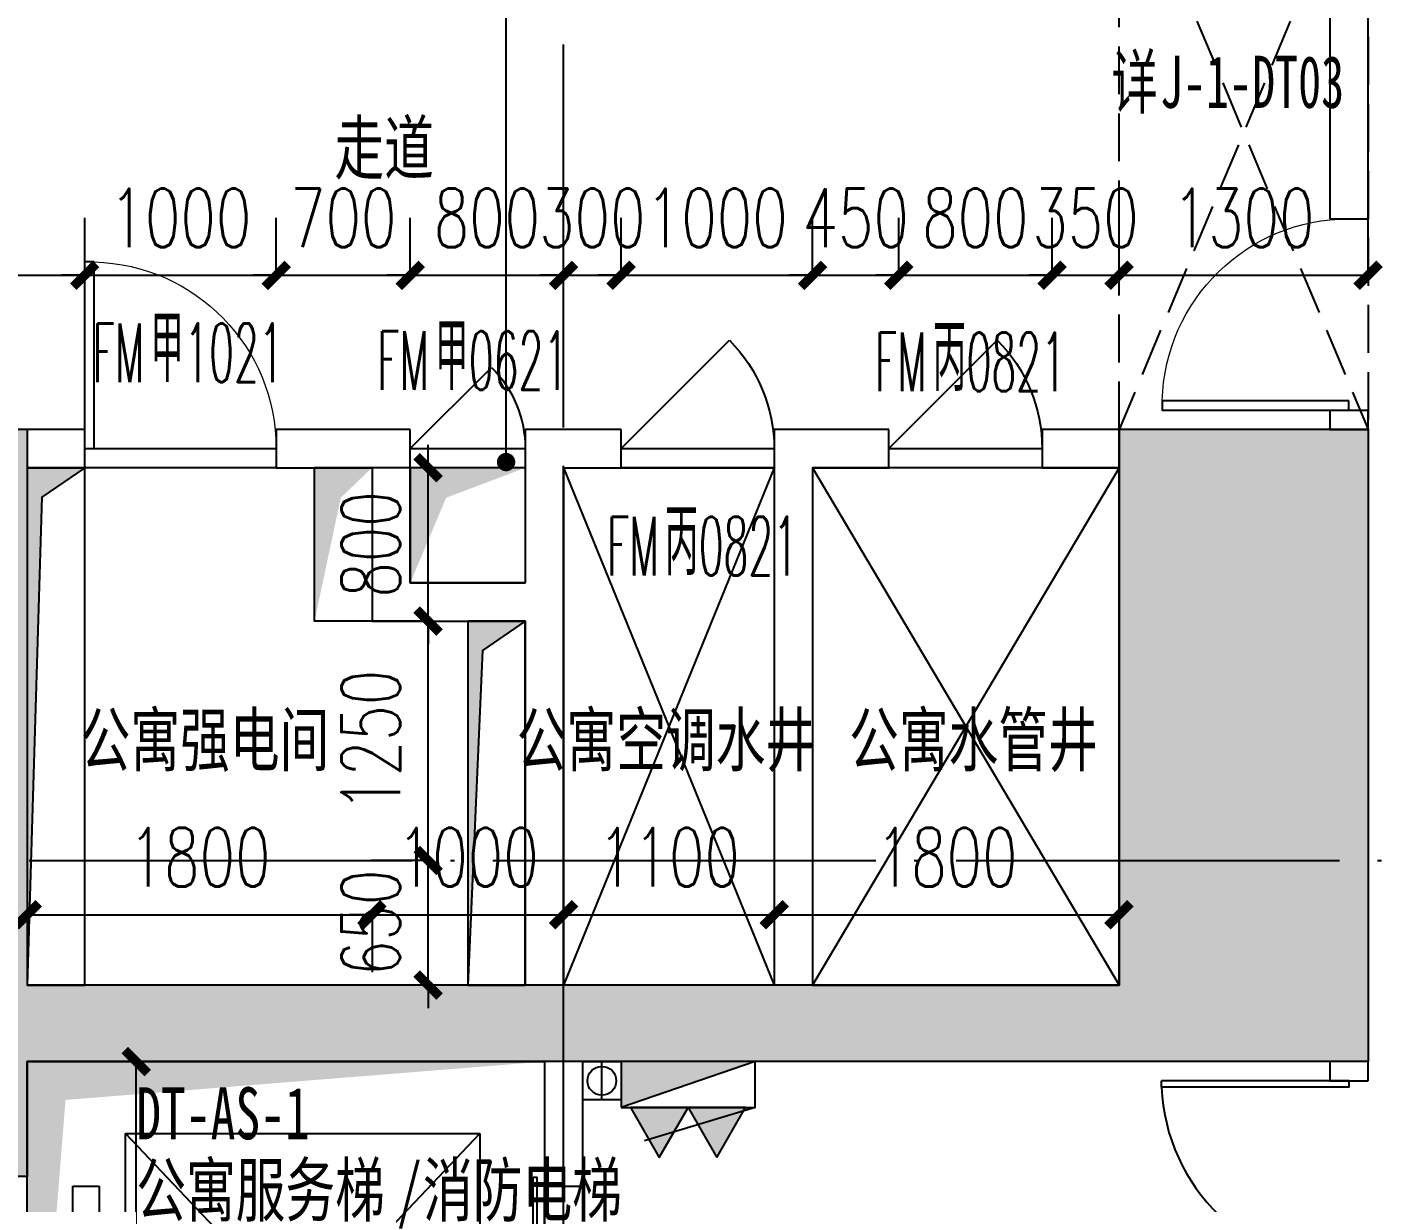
# Model space of a CAD drawing. Header units: millimetres. Extents: x 12325263 to 13848842, y -1463133 to 573208.
# Drawn here: x 12588397 to 12595500, y -1112874 to -1106737 of the extents above; entities that cross this region are included whole.
import ezdxf
from ezdxf.xclip import XClip

# ---------------------------------------------------------------- set-up
doc = ezdxf.new("R2010")
doc.units = ezdxf.units.MM
doc.header["$LTSCALE"] = 1000
doc.header["$XCLIPFRAME"] = 0
doc.linetypes.add('__DASH', pattern=[0.35, 0.25, -0.1])
doc.linetypes.add('DOTE', pattern=[2.42, 2, -0.2, 0.02, -0.2])
for name, color, linetype in [('#s-灭火器', 20, 'Continuous'), ('-2F平面$0$WALL-SHATCH', 8, 'Continuous'), ('A-ANNO-DIMS', 83, 'Continuous'), ('A-ANNO-LEAD', 3, 'Continuous'), ('A-ANNO-TEXT', 7, 'Continuous'), ('A-AXIS', 16, 'DOTE'), ('A-DOOR', 2, 'Continuous'), ('A-FLOR-EVTR', 2, 'Continuous'), ('A-WALL', 5, 'Continuous'), ('A-WALL-PATT', 8, 'Continuous'), ('A_WALL(防火墙)', 151, 'Continuous'), ('DOOR_FIRE', 1, 'Continuous'), ('DOOR_FIRE_TEXT', 7, 'Continuous'), ('EQUIP_消火栓', 7, 'Continuous'), ('PUB_DIM', 83, 'Continuous'), ('VPIPE-消防高', 3, 'Continuous'), ('WALL', 5, 'Continuous'), ('建筑-楼板开洞', 251, 'Continuous'), ('水条件', 1, 'Continuous'), ('电气初步提资', 3, 'Continuous'), ('防火卷帘', 141, 'Continuous')]:
    doc.layers.add(name, color=color, linetype=linetype)
doc.styles.add('_TCH_DIM_T3', font='SIMPLEX.shx', dxfattribs={"width": 0.705882, "bigfont": 'GBCBIG.shx'})
doc.styles.add('_TCH_WINDOW', font='SIMPLEX', dxfattribs={"width": 0.7, "height": 3.5, "bigfont": 'GBCBIG'})
doc.styles.add('TITXV', font='', dxfattribs={"width": 0.7})
doc.styles.add('宋体', font='', dxfattribs={"width": 0.65})
doc.styles.get('TITXV').set_extended_font_data('SimSun')
doc.styles.get('宋体').set_extended_font_data('SimSun')
doc.dimstyles.new('_TCH_ARCH&&120', dxfattribs={"dimtxt": 306, "dimasz": 120, "dimexe": 300, "dimexo": 360, "dimgap": 147, "dimtad": 1, "dimdec": 0, "dimzin": 0, "dimdsep": 46, "dimtxsty": '_TCH_DIM_T3', "dimblk": 'ARCHTICK', "dimcen": 0.09, "dimclrt": 7, "dimazin": 2, "dimtfac": 1, "dimtdec": 0, "dimtix": 1, "dimtmove": 2, "dimatfit": 3, "dimfxl": 1, "dimfxlon": 1, "dimtolj": 1, "dimtzin": 0, "dimarcsym": 0})

# ---------------------------------------------------------------- blocks, each defined once
blk = doc.blocks.new('1-3F')
at = {"layer": 'A-WALL-PATT'}
for points in [[(-17150, 27050), (-17150, 24150), (-16316.7, 24016.7), (-15900, 24150), (-15900, 27050)], [(-10200, 27050), (-10200, 24150), (-8900, 23750), (-8900, 27050)], [(-16316.7, 24016.7), (-17150, 24150), (-17150, 23150), (-15900, 23150), (-15900, 23750)], [(-8900, 23750), (-10200, 24150), (-15900, 24150), (-16316.7, 24016.7), (-15900, 23750)]]:
    blk.add_hatch(color=256, dxfattribs=at).paths.add_polyline_path(points)
at = {"layer": 'A-WALL'}
for p, q in [((-15900, 27050), (-17150, 27050)), ((-15900, 27050), (-15900, 24150)), ((-10200, 27050), (-10200, 24150)), ((-8900, 27050), (-10200, 27050)), ((-8900, 27050), (-8900, 23750)), ((-10200, 24150), (-15900, 24150)), ((-8900, 23750), (-15900, 23750)), ((-15900, 23750), (-15900, 23150)), ((-15900, 23150), (-17150, 23150))]:
    blk.add_line(p, q, dxfattribs=at)
blk = doc.blocks.new('adgshg13--2F平面$0$A$C7F010FC0')
at = {"layer": '-2F平面$0$WALL-SHATCH'}
h = blk.add_hatch(color=256, dxfattribs=at)
h.dxf.hatch_style = 1
h.paths.add_polyline_path([(-60384.2, -16880.9), (-763.2, 197.5), (12587.6, -13153.3), (12587.6, -157996), (-162964.9, -188820.4), (-171262.4, -180522.9), (-171262.4, -31310.9), (-150707.2, -10755.7), (-131860.1, -7980.9), (-99162.4, -7980.9), (-99162.4, -4980.9), (-76620.4, -4980.9), (-70107.7, -16880.9)], flags=16)
h.paths.add_polyline_path([(-60091.2, -16380.9), (-646.9, 646.9), (12987.6, -12987.6), (12987.6, -158331.9), (-163100.6, -189250.4), (-171662.4, -180688.6), (-171662.4, -31145.2), (-150777.9, -10260.7), (-131896.7, -7480.9), (-99562.4, -7480.9), (-99562.4, -4580.9), (-76365.6, -4580.9), (-69907.5, -16380.9)])
blk = doc.blocks.new('A$C2A3E77E8')
at = {"layer": 'WALL', "color": 1}
blk.add_blockref('adgshg13--2F平面$0$A$C7F010FC0', (561507.9, 205483.1), dxfattribs=at)
blk = doc.blocks.new('A$C0B3F2ED1')
at = {"layer": '建筑-楼板开洞'}
h = blk.add_hatch(color=256, dxfattribs=at)
h.dxf.hatch_style = 1
h.paths.add_polyline_path([(0, 0), (0, 2600), (300, 2600), (76.4, 2446.7)])
h = blk.add_hatch(color=256, dxfattribs=at)
h.dxf.hatch_style = 1
h.paths.add_polyline_path([(1500, 1800), (1500, 2600), (1800, 2600), (1636.8, 2443.7)])
h = blk.add_hatch(color=256, dxfattribs=at)
h.dxf.hatch_style = 1
h.paths.add_polyline_path([(2000, 2000), (2000, 2600), (2600, 2600), (2186.8, 2443.7)])
h = blk.add_hatch(color=256, dxfattribs=at)
h.dxf.hatch_style = 1
h.paths.add_polyline_path([(2300, -100), (2300, 1800), (2600, 1800), (2376.4, 1646.7)])
for p, q in [((3900, 2600), (2800, -100)), ((2800, 2600), (3900, -100)), ((4100, 2600), (5700, -100)), ((5700, 2600), (4100, -100))]:
    blk.add_line(p, q, dxfattribs=at)
for points in [[(0, 2600), (0, -100), (300, -100), (300, 2600)], [(2800, 2600), (3900, 2600), (3900, -100), (2800, -100)], [(5700, 2600), (4100, 2600), (4100, -100), (5700, -100)], [(2300, 1800), (2300, -100), (2600, -100), (2600, 1800)]]:
    blk.add_lwpolyline(points, close=True, dxfattribs=at)
for points in [[(300, 2600), (76.4, 2446.7), (0, -100)], [(1800, 2600), (1800, 1800), (1500, 1800), (1500, 2600)], [(2600, 2600), (2600, 2000), (2000, 2000), (2000, 2600)], [(2600, 1800), (2376.4, 1646.7), (2300, -100)]]:
    blk.add_lwpolyline(points, dxfattribs=at)
at = {"layer": '电气初步提资'}
for p, q in [((1800, 2600), (1500, 2600)), ((2600, 2600), (2000, 2600))]:
    blk.add_line(p, q, dxfattribs=at)
blk = doc.blocks.new('_ArchTick')
at = {"color": 0, "linetype": 'ByBlock', "const_width": 0.4}
blk.add_lwpolyline([(-0.5, -0.5), (0.5, 0.5)], dxfattribs=at)
blk = doc.blocks.new('*D5327')
at = {"layer": 'A-ANNO-DIMS', "color": 0, "lineweight": -2, "transparency": 16777216}
for p, q in [((-1794.4, 375), (-1493.4, 375)), ((-1793.4, -2325), (-1793.4, 375)), ((-1794.4, -2325), (-1493.4, -2325))]:
    blk.add_line(p, q, dxfattribs=at)
at = {"layer": 'Defpoints', "color": 0, "transparency": 16777216}
for p in [(-2362.5, 375), (-1793.4, 375), (-2362.5, -2325)]:
    blk.add_point(p, dxfattribs=at)
at = {"layer": 'A-ANNO-DIMS', "color": 0, "lineweight": -2, "transparency": 16777216, "xscale": 120, "yscale": 120, "zscale": 120}
for p, rotation in [((-1793.4, 375), 90), ((-1793.4, -2325), 270)]:
    blk.add_blockref('_ArchTick', p, dxfattribs=dict(at, rotation=rotation))
at = {"layer": 'A-ANNO-DIMS', "color": 7, "transparency": 16777216, "insert": (-2093.4, -975), "char_height": 306, "attachment_point": 5, "rotation": 90, "style": '_TCH_DIM_T3'}
blk.add_mtext('\\A1;2700', dxfattribs=at)
blk = doc.blocks.new('*D5328')
at = {"layer": 'A-ANNO-DIMS', "color": 0, "lineweight": -2, "transparency": 16777216}
for p, q in [((-2362.5, -2216.1), (-2362.5, -2517.1)), ((-2362.5, -2217.1), (337.5, -2217.1)), ((337.5, -2216.1), (337.5, -2517.1))]:
    blk.add_line(p, q, dxfattribs=at)
at = {"layer": 'Defpoints', "color": 0, "transparency": 16777216}
for p in [(-2362.5, -1724.9), (337.5, -1724.9), (337.5, -2217.1)]:
    blk.add_point(p, dxfattribs=at)
at = {"layer": 'A-ANNO-DIMS', "color": 0, "lineweight": -2, "transparency": 16777216, "xscale": 120, "yscale": 120, "zscale": 120, "rotation": 180}
blk.add_blockref('_ArchTick', (-2362.5, -2217.1), dxfattribs=at)
at = {"layer": 'A-ANNO-DIMS', "color": 0, "lineweight": -2, "transparency": 16777216, "xscale": 120, "yscale": 120, "zscale": 120}
blk.add_blockref('_ArchTick', (337.5, -2217.1), dxfattribs=at)
at = {"layer": 'A-ANNO-DIMS', "color": 7, "transparency": 16777216, "insert": (-700.3, -1887.1), "char_height": 306, "attachment_point": 5, "style": '_TCH_DIM_T3'}
blk.add_mtext('\\A1;2700', dxfattribs=at)
blk = doc.blocks.new('灭火器')
at = {"layer": '#s-灭火器', "ltscale": 1000}
for points in [[(292444.1, 59706.6), (292144.1, 59706.6), (292294.1, 59446.8)], [(292744.1, 59706.6), (292444.1, 59706.6), (292594.1, 59446.8)]]:
    blk.add_hatch(color=256, dxfattribs=at).paths.add_polyline_path(points)
for points in [[(292294.1, 59446.8), (292444.1, 59706.6), (292144.1, 59706.6)], [(292594.1, 59446.8), (292744.1, 59706.6), (292444.1, 59706.6)]]:
    blk.add_lwpolyline(points, close=True, dxfattribs=at)
blk = doc.blocks.new('$TWTSYS$00000508')
for p, q in [((-0.5, 0.5), (0.324, 1.224)), ((-0.5, 0.5), (-0.5, -0.5)), ((-0.5, -0.5), (0.5, 0.5)), ((0.5, 0.5), (-0.5, 0.5)), ((0.5, -0.5), (0.5, 0.5)), ((-0.5, -0.5), (0.5, -0.5))]:
    blk.add_line(p, q)
blk.add_solid([(0.5, -0.5), (0.5, 0.5), (-0.5, -0.5)])
blk = doc.blocks.new('消火栓')
at = {"layer": '#s-灭火器', "rotation": 180.0000000000001}
blk.add_blockref('灭火器', (12864422.1, 734931.8), dxfattribs=at)
at = {"layer": 'EQUIP_消火栓', "xscale": 700, "yscale": 240, "zscale": 700}
blk.add_blockref('$TWTSYS$00000508', (12571977.9, 675105.2), dxfattribs=at)
blk = doc.blocks.new('管位')
at = {"layer": '水条件'}
blk.add_line((12573126, 675360.4), (12573126, 675160.4), dxfattribs=at)
blk.add_lwpolyline([(12573026, 675360.4), (12573226, 675360.4), (12573226, 675160.4), (12573026, 675160.4)], close=True, dxfattribs=at)
blk = doc.blocks.new('asdfasfads')
at = {"layer": 'VPIPE-消防高'}
blk.add_circle((26400, 11400), 75, dxfattribs=at)
at = {"rotation": 180}
blk.add_blockref('消火栓', (12598827.9, 686485.2), dxfattribs=at)
at = {"layer": '水条件', "rotation": 180}
blk.add_blockref('管位', (12599525.9, 686660.4), dxfattribs=at)
blk.add_blockref('管位', (12599525.9, 686660.4), dxfattribs=at)
blk.add_blockref('管位', (12599525.9, 686660.4), dxfattribs=at)
blk.add_blockref('管位', (12599525.9, 686660.4), dxfattribs=at)
blk.add_blockref('管位', (12599525.9, 686660.4), dxfattribs=at)
blk.add_blockref('管位', (12599525.9, 686660.4), dxfattribs=at)
blk = doc.blocks.new('qlzw')
at = {"layer": 'A-AXIS'}
for p, q in [((12457766.8, 979489.8), (12457766.8, 1082089.8)), ((12411416.8, 1020789.8), (12486866.8, 1020789.8))]:
    blk.add_line(p, q, dxfattribs=at)
blk = doc.blocks.new('*D3969')
at = {"layer": 'Defpoints', "color": 0, "transparency": 16777216}
for p in [(12588396.8, -1110036.8), (12590196.8, -1110036.8), (12590196.8, -1111370)]:
    blk.add_point(p, dxfattribs=at)
at = {"layer": 'PUB_DIM', "color": 0, "lineweight": -2, "transparency": 16777216}
for p, q in [((12588396.8, -1111369), (12588396.8, -1111670)), ((12588396.8, -1111370), (12590196.8, -1111370)), ((12590196.8, -1111369), (12590196.8, -1111670))]:
    blk.add_line(p, q, dxfattribs=at)
at = {"layer": 'PUB_DIM', "color": 0, "lineweight": -2, "transparency": 16777216, "xscale": 120, "yscale": 120, "zscale": 120, "rotation": 180}
blk.add_blockref('_ArchTick', (12588396.8, -1111370), dxfattribs=at)
at = {"layer": 'PUB_DIM', "color": 0, "lineweight": -2, "transparency": 16777216, "xscale": 120, "yscale": 120, "zscale": 120}
blk.add_blockref('_ArchTick', (12590196.8, -1111370), dxfattribs=at)
at = {"layer": 'PUB_DIM', "color": 7, "transparency": 16777216, "insert": (12589296.8, -1111070), "char_height": 306, "attachment_point": 5, "style": '_TCH_DIM_T3'}
blk.add_mtext('\\A1;1800', dxfattribs=at)
blk = doc.blocks.new('*D3970')
at = {"layer": 'Defpoints', "color": 0, "transparency": 16777216}
for p in [(12590196.8, -1110036.8), (12591196.8, -1110036.8), (12591196.8, -1111370)]:
    blk.add_point(p, dxfattribs=at)
at = {"layer": 'PUB_DIM', "color": 0, "lineweight": -2, "transparency": 16777216}
for p, q in [((12590196.8, -1111370), (12590076.8, -1111370)), ((12590196.8, -1111369), (12590196.8, -1111670)), ((12590196.8, -1111370), (12591196.8, -1111370)), ((12591196.8, -1111369), (12591196.8, -1111670)), ((12591196.8, -1111370), (12591316.8, -1111370))]:
    blk.add_line(p, q, dxfattribs=at)
at = {"layer": 'PUB_DIM', "color": 0, "lineweight": -2, "transparency": 16777216, "xscale": 120, "yscale": 120, "zscale": 120}
blk.add_blockref('_ArchTick', (12590196.8, -1111370), dxfattribs=at)
at = {"layer": 'PUB_DIM', "color": 0, "lineweight": -2, "transparency": 16777216, "xscale": 120, "yscale": 120, "zscale": 120, "rotation": 180}
blk.add_blockref('_ArchTick', (12591196.8, -1111370), dxfattribs=at)
at = {"layer": 'PUB_DIM', "color": 7, "transparency": 16777216, "insert": (12590696.8, -1111070), "char_height": 306, "attachment_point": 5, "style": '_TCH_DIM_T3'}
blk.add_mtext('\\A1;1000', dxfattribs=at)
blk = doc.blocks.new('*D3971')
at = {"layer": 'Defpoints', "color": 0, "transparency": 16777216}
for p in [(12591196.8, -1110036.8), (12592296.8, -1110036.8), (12592296.8, -1111370)]:
    blk.add_point(p, dxfattribs=at)
at = {"layer": 'PUB_DIM', "color": 0, "lineweight": -2, "transparency": 16777216}
for p, q in [((12591196.8, -1111369), (12591196.8, -1111670)), ((12591196.8, -1111370), (12592296.8, -1111370)), ((12592296.8, -1111369), (12592296.8, -1111670))]:
    blk.add_line(p, q, dxfattribs=at)
at = {"layer": 'PUB_DIM', "color": 0, "lineweight": -2, "transparency": 16777216, "xscale": 120, "yscale": 120, "zscale": 120, "rotation": 180}
blk.add_blockref('_ArchTick', (12591196.8, -1111370), dxfattribs=at)
at = {"layer": 'PUB_DIM', "color": 0, "lineweight": -2, "transparency": 16777216, "xscale": 120, "yscale": 120, "zscale": 120}
blk.add_blockref('_ArchTick', (12592296.8, -1111370), dxfattribs=at)
at = {"layer": 'PUB_DIM', "color": 7, "transparency": 16777216, "insert": (12591746.8, -1111070), "char_height": 306, "attachment_point": 5, "style": '_TCH_DIM_T3'}
blk.add_mtext('\\A1;1100', dxfattribs=at)
blk = doc.blocks.new('*D3972')
at = {"layer": 'Defpoints', "color": 0, "transparency": 16777216}
for p in [(12592296.8, -1110036.8), (12594096.8, -1110036.8), (12594096.8, -1111370)]:
    blk.add_point(p, dxfattribs=at)
at = {"layer": 'PUB_DIM', "color": 0, "lineweight": -2, "transparency": 16777216}
for p, q in [((12592296.8, -1111369), (12592296.8, -1111670)), ((12592296.8, -1111370), (12594096.8, -1111370)), ((12594096.8, -1111369), (12594096.8, -1111670))]:
    blk.add_line(p, q, dxfattribs=at)
at = {"layer": 'PUB_DIM', "color": 0, "lineweight": -2, "transparency": 16777216, "xscale": 120, "yscale": 120, "zscale": 120, "rotation": 180}
blk.add_blockref('_ArchTick', (12592296.8, -1111370), dxfattribs=at)
at = {"layer": 'PUB_DIM', "color": 0, "lineweight": -2, "transparency": 16777216, "xscale": 120, "yscale": 120, "zscale": 120}
blk.add_blockref('_ArchTick', (12594096.8, -1111370), dxfattribs=at)
at = {"layer": 'PUB_DIM', "color": 7, "transparency": 16777216, "insert": (12593196.8, -1111070), "char_height": 306, "attachment_point": 5, "style": '_TCH_DIM_T3'}
blk.add_mtext('\\A1;1800', dxfattribs=at)
blk = doc.blocks.new('*D3973')
at = {"layer": 'Defpoints', "color": 0, "transparency": 16777216}
for p in [(12590490, -1111086.8), (12590996.8, -1111086.8), (12590996.8, -1111736.8)]:
    blk.add_point(p, dxfattribs=at)
at = {"layer": 'PUB_DIM', "color": 0, "lineweight": -2, "transparency": 16777216}
for p, q in [((12590490, -1111086.8), (12590490, -1110966.8)), ((12590491, -1111086.8), (12590190, -1111086.8)), ((12590490, -1111736.8), (12590490, -1111086.8)), ((12590491, -1111736.8), (12590190, -1111736.8)), ((12590490, -1111736.8), (12590490, -1111856.8))]:
    blk.add_line(p, q, dxfattribs=at)
at = {"layer": 'PUB_DIM', "color": 0, "lineweight": -2, "transparency": 16777216, "xscale": 120, "yscale": 120, "zscale": 120}
for p, rotation in [((12590490, -1111086.8), 270), ((12590490, -1111736.8), 90)]:
    blk.add_blockref('_ArchTick', p, dxfattribs=dict(at, rotation=rotation))
at = {"layer": 'PUB_DIM', "color": 7, "transparency": 16777216, "insert": (12590190, -1111411.8), "char_height": 306, "attachment_point": 5, "rotation": 90, "style": '_TCH_DIM_T3'}
blk.add_mtext('\\A1;650', dxfattribs=at)
blk = doc.blocks.new('*D3974')
at = {"layer": 'Defpoints', "color": 0, "transparency": 16777216}
for p in [(12590490, -1109836.8), (12590996.8, -1109836.8), (12590996.8, -1111086.8)]:
    blk.add_point(p, dxfattribs=at)
at = {"layer": 'PUB_DIM', "color": 0, "lineweight": -2, "transparency": 16777216}
for p, q in [((12590491, -1109836.8), (12590190, -1109836.8)), ((12590490, -1111086.8), (12590490, -1109836.8)), ((12590491, -1111086.8), (12590190, -1111086.8))]:
    blk.add_line(p, q, dxfattribs=at)
at = {"layer": 'PUB_DIM', "color": 0, "lineweight": -2, "transparency": 16777216, "xscale": 120, "yscale": 120, "zscale": 120}
for p, rotation in [((12590490, -1109836.8), 90), ((12590490, -1111086.8), 270)]:
    blk.add_blockref('_ArchTick', p, dxfattribs=dict(at, rotation=rotation))
at = {"layer": 'PUB_DIM', "color": 7, "transparency": 16777216, "insert": (12590190, -1110461.8), "char_height": 306, "attachment_point": 5, "rotation": 90, "style": '_TCH_DIM_T3'}
blk.add_mtext('\\A1;1250', dxfattribs=at)
blk = doc.blocks.new('*D3975')
at = {"layer": 'Defpoints', "color": 0, "transparency": 16777216}
for p in [(12590490, -1109036.8), (12590996.8, -1109036.8), (12590996.8, -1109836.8)]:
    blk.add_point(p, dxfattribs=at)
at = {"layer": 'PUB_DIM', "color": 0, "lineweight": -2, "transparency": 16777216}
for p, q in [((12590490, -1109036.8), (12590490, -1108916.8)), ((12590491, -1109036.8), (12590190, -1109036.8)), ((12590490, -1109836.8), (12590490, -1109036.8)), ((12590491, -1109836.8), (12590190, -1109836.8)), ((12590490, -1109836.8), (12590490, -1109956.8))]:
    blk.add_line(p, q, dxfattribs=at)
at = {"layer": 'PUB_DIM', "color": 0, "lineweight": -2, "transparency": 16777216, "xscale": 120, "yscale": 120, "zscale": 120}
for p, rotation in [((12590490, -1109036.8), 270), ((12590490, -1109836.8), 90)]:
    blk.add_blockref('_ArchTick', p, dxfattribs=dict(at, rotation=rotation))
at = {"layer": 'PUB_DIM', "color": 7, "transparency": 16777216, "insert": (12590190, -1109436.8), "char_height": 306, "attachment_point": 5, "rotation": 90, "style": '_TCH_DIM_T3'}
blk.add_mtext('\\A1;800', dxfattribs=at)
blk = doc.blocks.new('*D3976')
at = {"layer": 'Defpoints', "color": 0, "transparency": 16777216}
for p in [(12595396.8, -1108032), (12594096.8, -1108836.8), (12595396.8, -1108836.8)]:
    blk.add_point(p, dxfattribs=at)
at = {"layer": 'PUB_DIM', "color": 0, "lineweight": -2, "transparency": 16777216}
for p, q in [((12594096.8, -1108033), (12594096.8, -1107732)), ((12595396.8, -1108033), (12595396.8, -1107732)), ((12594096.8, -1108032), (12595396.8, -1108032))]:
    blk.add_line(p, q, dxfattribs=at)
at = {"layer": 'PUB_DIM', "color": 0, "lineweight": -2, "transparency": 16777216, "xscale": 120, "yscale": 120, "zscale": 120, "rotation": 180}
blk.add_blockref('_ArchTick', (12594096.8, -1108032), dxfattribs=at)
at = {"layer": 'PUB_DIM', "color": 0, "lineweight": -2, "transparency": 16777216, "xscale": 120, "yscale": 120, "zscale": 120}
blk.add_blockref('_ArchTick', (12595396.8, -1108032), dxfattribs=at)
at = {"layer": 'PUB_DIM', "color": 7, "transparency": 16777216, "insert": (12594746.8, -1107732), "char_height": 306, "attachment_point": 5, "style": '_TCH_DIM_T3'}
blk.add_mtext('\\A1;1300', dxfattribs=at)
blk = doc.blocks.new('*D3977')
at = {"layer": 'Defpoints', "color": 0, "transparency": 16777216}
for p in [(12594096.8, -1108032), (12593746.8, -1108836.8), (12594096.8, -1108836.8)]:
    blk.add_point(p, dxfattribs=at)
at = {"layer": 'PUB_DIM', "color": 0, "lineweight": -2, "transparency": 16777216}
for p, q in [((12593746.8, -1108033), (12593746.8, -1107732)), ((12594096.8, -1108033), (12594096.8, -1107732)), ((12593746.8, -1108032), (12593626.8, -1108032)), ((12593746.8, -1108032), (12594096.8, -1108032)), ((12594096.8, -1108032), (12594216.8, -1108032))]:
    blk.add_line(p, q, dxfattribs=at)
at = {"layer": 'PUB_DIM', "color": 0, "lineweight": -2, "transparency": 16777216, "xscale": 120, "yscale": 120, "zscale": 120}
blk.add_blockref('_ArchTick', (12593746.8, -1108032), dxfattribs=at)
at = {"layer": 'PUB_DIM', "color": 0, "lineweight": -2, "transparency": 16777216, "xscale": 120, "yscale": 120, "zscale": 120, "rotation": 180}
blk.add_blockref('_ArchTick', (12594096.8, -1108032), dxfattribs=at)
at = {"layer": 'PUB_DIM', "color": 7, "transparency": 16777216, "insert": (12593921.8, -1107732), "char_height": 306, "attachment_point": 5, "style": '_TCH_DIM_T3'}
blk.add_mtext('\\A1;350', dxfattribs=at)
blk = doc.blocks.new('*D3978')
at = {"layer": 'Defpoints', "color": 0, "transparency": 16777216}
for p in [(12593746.8, -1108032), (12592946.8, -1108836.8), (12593746.8, -1108836.8)]:
    blk.add_point(p, dxfattribs=at)
at = {"layer": 'PUB_DIM', "color": 0, "lineweight": -2, "transparency": 16777216}
for p, q in [((12592946.8, -1108033), (12592946.8, -1107732)), ((12593746.8, -1108033), (12593746.8, -1107732)), ((12592946.8, -1108032), (12592826.8, -1108032)), ((12592946.8, -1108032), (12593746.8, -1108032)), ((12593746.8, -1108032), (12593866.8, -1108032))]:
    blk.add_line(p, q, dxfattribs=at)
at = {"layer": 'PUB_DIM', "color": 0, "lineweight": -2, "transparency": 16777216, "xscale": 120, "yscale": 120, "zscale": 120}
blk.add_blockref('_ArchTick', (12592946.8, -1108032), dxfattribs=at)
at = {"layer": 'PUB_DIM', "color": 0, "lineweight": -2, "transparency": 16777216, "xscale": 120, "yscale": 120, "zscale": 120, "rotation": 180}
blk.add_blockref('_ArchTick', (12593746.8, -1108032), dxfattribs=at)
at = {"layer": 'PUB_DIM', "color": 7, "transparency": 16777216, "insert": (12593346.8, -1107732), "char_height": 306, "attachment_point": 5, "style": '_TCH_DIM_T3'}
blk.add_mtext('\\A1;800', dxfattribs=at)
blk = doc.blocks.new('*D3979')
at = {"layer": 'Defpoints', "color": 0, "transparency": 16777216}
for p in [(12592946.8, -1108032), (12592496.8, -1108836.8), (12592946.8, -1108836.8)]:
    blk.add_point(p, dxfattribs=at)
at = {"layer": 'PUB_DIM', "color": 0, "lineweight": -2, "transparency": 16777216}
for p, q in [((12592496.8, -1108033), (12592496.8, -1107732)), ((12592946.8, -1108033), (12592946.8, -1107732)), ((12592496.8, -1108032), (12592376.8, -1108032)), ((12592496.8, -1108032), (12592946.8, -1108032)), ((12592946.8, -1108032), (12593066.8, -1108032))]:
    blk.add_line(p, q, dxfattribs=at)
at = {"layer": 'PUB_DIM', "color": 0, "lineweight": -2, "transparency": 16777216, "xscale": 120, "yscale": 120, "zscale": 120}
blk.add_blockref('_ArchTick', (12592496.8, -1108032), dxfattribs=at)
at = {"layer": 'PUB_DIM', "color": 0, "lineweight": -2, "transparency": 16777216, "xscale": 120, "yscale": 120, "zscale": 120, "rotation": 180}
blk.add_blockref('_ArchTick', (12592946.8, -1108032), dxfattribs=at)
at = {"layer": 'PUB_DIM', "color": 7, "transparency": 16777216, "insert": (12592721.8, -1107732), "char_height": 306, "attachment_point": 5, "style": '_TCH_DIM_T3'}
blk.add_mtext('\\A1;450', dxfattribs=at)
blk = doc.blocks.new('*D3980')
at = {"layer": 'Defpoints', "color": 0, "transparency": 16777216}
for p in [(12592496.8, -1108032), (12591496.8, -1108836.8), (12592496.8, -1108836.8)]:
    blk.add_point(p, dxfattribs=at)
at = {"layer": 'PUB_DIM', "color": 0, "lineweight": -2, "transparency": 16777216}
for p, q in [((12591496.8, -1108033), (12591496.8, -1107732)), ((12592496.8, -1108033), (12592496.8, -1107732)), ((12591496.8, -1108032), (12591376.8, -1108032)), ((12591496.8, -1108032), (12592496.8, -1108032)), ((12592496.8, -1108032), (12592616.8, -1108032))]:
    blk.add_line(p, q, dxfattribs=at)
at = {"layer": 'PUB_DIM', "color": 0, "lineweight": -2, "transparency": 16777216, "xscale": 120, "yscale": 120, "zscale": 120}
blk.add_blockref('_ArchTick', (12591496.8, -1108032), dxfattribs=at)
at = {"layer": 'PUB_DIM', "color": 0, "lineweight": -2, "transparency": 16777216, "xscale": 120, "yscale": 120, "zscale": 120, "rotation": 180}
blk.add_blockref('_ArchTick', (12592496.8, -1108032), dxfattribs=at)
at = {"layer": 'PUB_DIM', "color": 7, "transparency": 16777216, "insert": (12591996.8, -1107732), "char_height": 306, "attachment_point": 5, "style": '_TCH_DIM_T3'}
blk.add_mtext('\\A1;1000', dxfattribs=at)
blk = doc.blocks.new('*D3981')
at = {"layer": 'Defpoints', "color": 0, "transparency": 16777216}
for p in [(12591496.8, -1108032), (12591196.8, -1108836.8), (12591496.8, -1108836.8)]:
    blk.add_point(p, dxfattribs=at)
at = {"layer": 'PUB_DIM', "color": 0, "lineweight": -2, "transparency": 16777216}
for p, q in [((12591196.8, -1108033), (12591196.8, -1107732)), ((12591496.8, -1108033), (12591496.8, -1107732)), ((12591196.8, -1108032), (12591076.8, -1108032)), ((12591196.8, -1108032), (12591496.8, -1108032)), ((12591496.8, -1108032), (12591616.8, -1108032))]:
    blk.add_line(p, q, dxfattribs=at)
at = {"layer": 'PUB_DIM', "color": 0, "lineweight": -2, "transparency": 16777216, "xscale": 120, "yscale": 120, "zscale": 120}
blk.add_blockref('_ArchTick', (12591196.8, -1108032), dxfattribs=at)
at = {"layer": 'PUB_DIM', "color": 0, "lineweight": -2, "transparency": 16777216, "xscale": 120, "yscale": 120, "zscale": 120, "rotation": 180}
blk.add_blockref('_ArchTick', (12591496.8, -1108032), dxfattribs=at)
at = {"layer": 'PUB_DIM', "color": 7, "transparency": 16777216, "insert": (12591346.8, -1107732), "char_height": 306, "attachment_point": 5, "style": '_TCH_DIM_T3'}
blk.add_mtext('\\A1;300', dxfattribs=at)
blk = doc.blocks.new('*D3982')
at = {"layer": 'Defpoints', "color": 0, "transparency": 16777216}
for p in [(12591196.8, -1108032), (12590396.8, -1108836.8), (12591196.8, -1108836.8)]:
    blk.add_point(p, dxfattribs=at)
at = {"layer": 'PUB_DIM', "color": 0, "lineweight": -2, "transparency": 16777216}
for p, q in [((12590396.8, -1108033), (12590396.8, -1107732)), ((12591196.8, -1108033), (12591196.8, -1107732)), ((12590396.8, -1108032), (12590276.8, -1108032)), ((12590396.8, -1108032), (12591196.8, -1108032)), ((12591196.8, -1108032), (12591316.8, -1108032))]:
    blk.add_line(p, q, dxfattribs=at)
at = {"layer": 'PUB_DIM', "color": 0, "lineweight": -2, "transparency": 16777216, "xscale": 120, "yscale": 120, "zscale": 120}
blk.add_blockref('_ArchTick', (12590396.8, -1108032), dxfattribs=at)
at = {"layer": 'PUB_DIM', "color": 0, "lineweight": -2, "transparency": 16777216, "xscale": 120, "yscale": 120, "zscale": 120, "rotation": 180}
blk.add_blockref('_ArchTick', (12591196.8, -1108032), dxfattribs=at)
at = {"layer": 'PUB_DIM', "color": 7, "transparency": 16777216, "insert": (12590796.8, -1107732), "char_height": 306, "attachment_point": 5, "style": '_TCH_DIM_T3'}
blk.add_mtext('\\A1;800', dxfattribs=at)
blk = doc.blocks.new('*D3983')
at = {"layer": 'Defpoints', "color": 0, "transparency": 16777216}
for p in [(12590396.8, -1108032), (12589696.8, -1108836.8), (12590396.8, -1108836.8)]:
    blk.add_point(p, dxfattribs=at)
at = {"layer": 'PUB_DIM', "color": 0, "lineweight": -2, "transparency": 16777216}
for p, q in [((12589696.8, -1108033), (12589696.8, -1107732)), ((12590396.8, -1108033), (12590396.8, -1107732)), ((12589696.8, -1108032), (12589576.8, -1108032)), ((12589696.8, -1108032), (12590396.8, -1108032)), ((12590396.8, -1108032), (12590516.8, -1108032))]:
    blk.add_line(p, q, dxfattribs=at)
at = {"layer": 'PUB_DIM', "color": 0, "lineweight": -2, "transparency": 16777216, "xscale": 120, "yscale": 120, "zscale": 120}
blk.add_blockref('_ArchTick', (12589696.8, -1108032), dxfattribs=at)
at = {"layer": 'PUB_DIM', "color": 0, "lineweight": -2, "transparency": 16777216, "xscale": 120, "yscale": 120, "zscale": 120, "rotation": 180}
blk.add_blockref('_ArchTick', (12590396.8, -1108032), dxfattribs=at)
at = {"layer": 'PUB_DIM', "color": 7, "transparency": 16777216, "insert": (12590046.8, -1107732), "char_height": 306, "attachment_point": 5, "style": '_TCH_DIM_T3'}
blk.add_mtext('\\A1;700', dxfattribs=at)
blk = doc.blocks.new('*D3984')
at = {"layer": 'Defpoints', "color": 0, "transparency": 16777216}
for p in [(12589696.8, -1108032), (12588696.8, -1108836.8), (12589696.8, -1108836.8)]:
    blk.add_point(p, dxfattribs=at)
at = {"layer": 'PUB_DIM', "color": 0, "lineweight": -2, "transparency": 16777216}
for p, q in [((12588696.8, -1108033), (12588696.8, -1107732)), ((12589696.8, -1108033), (12589696.8, -1107732)), ((12588696.8, -1108032), (12588576.8, -1108032)), ((12588696.8, -1108032), (12589696.8, -1108032)), ((12589696.8, -1108032), (12589816.8, -1108032))]:
    blk.add_line(p, q, dxfattribs=at)
at = {"layer": 'PUB_DIM', "color": 0, "lineweight": -2, "transparency": 16777216, "xscale": 120, "yscale": 120, "zscale": 120}
blk.add_blockref('_ArchTick', (12588696.8, -1108032), dxfattribs=at)
at = {"layer": 'PUB_DIM', "color": 0, "lineweight": -2, "transparency": 16777216, "xscale": 120, "yscale": 120, "zscale": 120, "rotation": 180}
blk.add_blockref('_ArchTick', (12589696.8, -1108032), dxfattribs=at)
at = {"layer": 'PUB_DIM', "color": 7, "transparency": 16777216, "insert": (12589196.8, -1107732), "char_height": 306, "attachment_point": 5, "style": '_TCH_DIM_T3'}
blk.add_mtext('\\A1;1000', dxfattribs=at)
blk = doc.blocks.new('*D3985')
at = {"layer": 'Defpoints', "color": 0, "transparency": 16777216}
for p in [(12588696.8, -1108032), (12587146.8, -1108836.8), (12588696.8, -1108836.8)]:
    blk.add_point(p, dxfattribs=at)
at = {"layer": 'PUB_DIM', "color": 0, "lineweight": -2, "transparency": 16777216}
for p, q in [((12587146.8, -1108033), (12587146.8, -1107732)), ((12588696.8, -1108033), (12588696.8, -1107732)), ((12587146.8, -1108032), (12588696.8, -1108032))]:
    blk.add_line(p, q, dxfattribs=at)
at = {"layer": 'PUB_DIM', "color": 0, "lineweight": -2, "transparency": 16777216, "xscale": 120, "yscale": 120, "zscale": 120, "rotation": 180}
blk.add_blockref('_ArchTick', (12587146.8, -1108032), dxfattribs=at)
at = {"layer": 'PUB_DIM', "color": 0, "lineweight": -2, "transparency": 16777216, "xscale": 120, "yscale": 120, "zscale": 120}
blk.add_blockref('_ArchTick', (12588696.8, -1108032), dxfattribs=at)
at = {"layer": 'PUB_DIM', "color": 7, "transparency": 16777216, "insert": (12587921.8, -1107732), "char_height": 306, "attachment_point": 5, "style": '_TCH_DIM_T3'}
blk.add_mtext('\\A1;1550', dxfattribs=at)
blk = doc.blocks.new('$DORLIB2D$00000127')
at = {"color": 0}
for points in [[(-0.5333, 0.7949), (-0.5333, 0.6904)], [(-0.0333, 0.7949), (-0.5333, 0.7949)], [(-0.0333, 0.7949), (-0.0333, 0.6904)], [(0.5333, 0.7949), (0.0333, 0.7949)], [(0.0333, 0.7949), (0.0333, 0.6904)], [(0.5333, 0.7949), (0.5333, 0.6904)], [(-0.0333, 0.6904), (-0.5333, 0.6904)], [(0.5333, 0.6904), (0.0333, 0.6904)], [(0.5, 0.5), (-0.5, 0.5)]]:
    blk.add_lwpolyline(points, dxfattribs=at)
blk = doc.blocks.new('$DorLib2D$00000114')
at = {"color": 0}
blk.add_line((0.5, 0), (-0.2071, 0.7071), dxfattribs=at)
blk.add_arc((0.5, 0), 1, 135, 180, dxfattribs=at)
blk = doc.blocks.new('$DorLib2D$00000001')
for p, q in [((0.45, 0.975), (0.5, 0.975)), ((0.45, 0), (0.45, 0.975)), ((0.5, 0), (0.5, 0.975)), ((0.5, 0), (0.45, 0))]:
    blk.add_line(p, q)
at = {"lineweight": 13}
blk.add_arc((0.475, 0), 0.975, 91.46928, 180, dxfattribs=at)
blk = doc.blocks.new('$DorLib2D$00000225')
at = {"color": 0}
for p, q in [((0.475, -0.0014), (0.475, 0.7521)), ((0.475, 0.7521), (0.5, 0.7521)), ((0.5, -0.0014), (0.5, 0.7521)), ((-0.5, 0), (-0.5, 0.252)), ((-0.475, 0.252), (-0.5, 0.252)), ((-0.475, 0), (-0.475, 0.252)), ((-0.475, 0), (-0.5, 0)), ((0.475, -0.0014), (0.5, -0.0014))]:
    blk.add_line(p, q, dxfattribs=at)
for centre, radius, start, end in [((0.5046, -0.0019), 0.7546, 92.2493, 179.7238), ((-0.5008, 0.0026), 0.2508, 359.7899, 84.0974)]:
    blk.add_arc(centre, radius, start, end, dxfattribs=at)
blk = doc.blocks.new('asdfasgdg')
at = {"layer": '建筑-楼板开洞'}
h = blk.add_hatch(color=256, dxfattribs=at)
h.dxf.hatch_style = 1
h.paths.add_polyline_path([(-2362.5, -2325), (-2362.5, 375), (337.5, 375), (-2162.5, 175)])
at = {"layer": 'A-FLOR-EVTR'}
for p, q in [((-1850, 0), (0, 0)), ((-1850, -1950), (-1850, 0)), ((-1850, 0), (0, -1950)), ((0, 0), (-1850, -1950)), ((0, 0), (0, -1950)), ((-2125, -275), (-1987.5, -275)), ((-2125, -1675), (-2125, -275)), ((-1987.5, -275), (-1987.5, -1675)), ((-1987.5, -1675), (-2125, -1675)), ((0, -1950), (-1850, -1950))]:
    blk.add_line(p, q, dxfattribs=at)
blk.add_lwpolyline([(-2362.5, -2325), (-2362.5, 375), (337.5, 375), (337.5, -2325)], close=True, dxfattribs=at)
at = {"layer": 'A-ANNO-TEXT', "style": 'TITXV', "width": 0.7}
for s, p in [('DT-AS-1', (-1793.4, -30.5)), ('公寓服务梯', (-1793.4, -430.5)), ('/', (-432.3, -430.5)), ('消防电梯', (-296.2, -430.5)), ('2700', (-1793.4, -830.5)), ('2700', (-976.7, -830.5)), ('×', (-1248.9, -830.5)), ('3m/s', (-1793.4, -1230.5)), ('1.6t', (-1793.4, -1630.5))]:
    blk.add_text(s, height=271.9, dxfattribs=at).set_placement(p)
at = {"layer": 'A-ANNO-DIMS'}
dim = blk.add_aligned_dim(p1=(-2362.5, -2325), p2=(-2362.5, 375), distance=-569.1, dimstyle='_TCH_ARCH&&120', dxfattribs=at)
dim.commit()
dim.dimension.update_dxf_attribs({"geometry": '*D5327', "text_midpoint": (-2093.4, -975)})
dim = blk.add_linear_dim(base=(337.5, -2217.1), p1=(-2362.5, -1724.9), p2=(337.5, -1724.9), angle=360, dimstyle='_TCH_ARCH&&120', dxfattribs=at)
dim.commit()
dim.dimension.update_dxf_attribs({"geometry": '*D5328', "text_midpoint": (-700.3, -1887.1), "dimtype": 161})

msp = doc.modelspace()

# ---------------------------------------------------------------- linework, layer by layer
at = {"layer": 'A-ANNO-LEAD'}
msp.add_line((12590896.8, -1109006.8), (12590896.8, -1106690), dxfattribs=at)
at = {"layer": 'A-ANNO-LEAD', "const_width": 48}
msp.add_lwpolyline([(12590896.8, -1109030.8, 1), (12590896.8, -1108982.8, 1)], format="xyb", close=True, dxfattribs=at)
at = {"layer": 'A-WALL'}
for p, q in [((12595196.8, -1105736.8), (12595196.8, -1107736.8)), ((12595396.8, -1107736.8), (12595396.8, -1105736.8)), ((12595196.8, -1107736.8), (12595396.8, -1107736.8)), ((12595396.8, -1108736.8), (12595196.8, -1108736.8)), ((12595196.8, -1108736.8), (12595196.8, -1108836.8)), ((12595396.8, -1108836.8), (12595396.8, -1108736.8)), ((12588696.8, -1108836.8), (12588396.8, -1108836.8)), ((12588396.8, -1108836.8), (12588396.8, -1109036.8)), ((12588696.8, -1109036.8), (12588696.8, -1108836.8)), ((12590296.8, -1108836.8), (12589696.8, -1108836.8)), ((12589696.8, -1108836.8), (12589696.8, -1109036.8)), ((12590396.8, -1108836.8), (12590296.8, -1108836.8)), ((12590396.8, -1109036.8), (12590396.8, -1108836.8)), ((12591096.8, -1108836.8), (12590996.8, -1108836.8)), ((12590996.8, -1108836.8), (12590996.8, -1109036.8)), ((12591496.8, -1108836.8), (12591096.8, -1108836.8)), ((12591496.8, -1109036.8), (12591496.8, -1108836.8)), ((12592396.8, -1108836.8), (12592296.8, -1108836.8)), ((12592296.8, -1108836.8), (12592296.8, -1109036.8)), ((12592895.2, -1108836.8), (12592396.8, -1108836.8)), ((12592895.2, -1109036.8), (12592895.2, -1108836.8)), ((12594096.8, -1108836.8), (12593695.2, -1108836.8)), ((12593695.2, -1108836.8), (12593695.2, -1109036.8)), ((12594096.8, -1109036.8), (12594096.8, -1108836.8)), ((12595196.8, -1108836.8), (12595396.8, -1108836.8)), ((12588396.8, -1109036.8), (12588696.8, -1109036.8)), ((12589696.8, -1109036.8), (12590196.8, -1109036.8)), ((12590196.8, -1109036.8), (12590196.8, -1109836.8)), ((12590396.8, -1109036.8), (12590396.8, -1109636.8)), ((12590996.8, -1109036.8), (12590996.8, -1109636.8)), ((12591196.8, -1109036.8), (12591496.8, -1109036.8)), ((12591196.8, -1109036.8), (12591196.8, -1109736.8)), ((12592296.8, -1109036.8), (12592296.8, -1111736.8)), ((12592496.8, -1109036.8), (12592496.8, -1111736.8)), ((12592496.8, -1109036.8), (12592895.2, -1109036.8)), ((12593695.2, -1109036.8), (12594096.8, -1109036.8)), ((12590396.8, -1109636.8), (12590996.8, -1109636.8)), ((12591196.8, -1109736.8), (12591196.8, -1111736.8)), ((12590196.8, -1109836.8), (12590996.8, -1109836.8)), ((12590996.8, -1109836.8), (12590996.8, -1111736.8)), ((12591196.8, -1111736.8), (12590996.8, -1111736.8)), ((12592496.8, -1111736.8), (12592296.8, -1111736.8)), ((12591096.8, -1112136.8), (12591096.8, -1112786.8)), ((12591296.8, -1112136.8), (12591096.8, -1112136.8)), ((12591296.8, -1112786.8), (12591296.8, -1112136.8)), ((12595196.8, -1112136.8), (12595196.8, -1112236.8)), ((12595396.8, -1112136.8), (12595196.8, -1112136.8)), ((12595396.8, -1112236.8), (12595396.8, -1112136.8)), ((12595196.8, -1112236.8), (12595396.8, -1112236.8)), ((12591096.8, -1112786.8), (12591296.8, -1112786.8))]:
    msp.add_line(p, q, dxfattribs=at)
at = {"layer": 'DOOR_FIRE'}
for points in [[(12588696.8, -1108936.8), (12589696.8, -1108936.8), (12589696.8, -1109036.8), (12588696.8, -1109036.8)], [(12590396.8, -1108936.8), (12590996.8, -1108936.8), (12590996.8, -1109036.8), (12590396.8, -1109036.8)], [(12591496.8, -1108936.8), (12592296.8, -1108936.8), (12592296.8, -1109036.8), (12591496.8, -1109036.8)], [(12592895.2, -1108936.8), (12593695.2, -1108936.8), (12593695.2, -1109036.8), (12592895.2, -1109036.8)]]:
    msp.add_lwpolyline(points, close=True, dxfattribs=at)
at = {"layer": '防火卷帘', "color": 6, "linetype": '__DASH'}
for p, q in [((12595396.8, -1105736.8), (12594096.8, -1108836.7)), ((12594096.8, -1105736.9), (12595396.8, -1108836.7))]:
    msp.add_line(p, q, dxfattribs=at)
msp.add_lwpolyline([(12594096.8, -1108836.8), (12594096.8, -1105736.8), (12595396.8, -1105736.8), (12595396.8, -1108836.7)], close=True, dxfattribs=at)

# ---------------------------------------------------------------- block references
ref = msp.add_blockref('A$C2A3E77E8', (12039933.3, -1095474.8), dxfattribs=dict(rotation=350.0412492537527))
XClip(ref).set_block_clipping_path([(574517.6328491271, 127502.2367430634), (563167.6328490991, 127502.2228846755), (563167.6311767455, 128872.3654828509), (556800.2987149898, 128872.35771109), (544257.8770271596, 126670.0996581088), (543557.4714692105, 130659.0804795903), (536268.9804626536, 129379.331731239), (537790.8662453052, 120711.8038626132), (523312.3703787625, 118169.6006707186), (521652.1357429288, 127625.0713569671), (520765.6618171427, 127469.4202569119), (520307.3778515682, 130079.4678951118), (515776.700237589, 129283.9687092729), (515422.1926091146, 131303.0932199814), (513452.2958014049, 130957.2097736297), (514282.4182554409, 126229.4878651481), (510637.9919826575, 125589.577113275), (512263.534631284, 116331.1783077423), (512362.3527807724, 116348.529120174), (517291.1072248165, 88278.0145814414), (519851.8954271879, 88727.6234641299), (522454.6248882134, 73904.4148362107), (519893.7906026859, 73454.7686835658), (526007.3042119928, 38637.452739819), (480033.7029030509, 30565.0258553012), (466439.1866319198, 28317.0522398334), (446673.6220214516, 140886.9888556413), (578014.3726615645, 163948.422490485), (584117.7942495663, 129187.8787387202)])
for name, p in [('1-3F', (12604296.8, -1135886.8)), ('asdfasfads', (12564996.8, -1123636.8)), ('A$C0B3F2ED1', (12588396.8, -1111636.8)), ('asdfasgdg', (12590759.3, -1112511.8))]:
    msp.add_blockref(name, p)
at = {"layer": 'A-DOOR', "xscale": 1400, "yscale": -200, "zscale": 1400, "rotation": 270.0000000008386}
msp.add_blockref('$DORLIB2D$00000127', (12591196.8, -1113486.8), dxfattribs=at)
at = {"layer": 'A_WALL(防火墙)'}
msp.add_blockref('qlzw', (133430, -2131876.5), dxfattribs=at)
at = {"layer": 'DOOR_FIRE', "zscale": 200}
for name, p, xscale, yscale, rotation in [('$DorLib2D$00000001', (12595296.8, -1108236.8), -1000, 1000, 90.0000000008606), ('$DorLib2D$00000225', (12595296.8, -1112886.8), 1300, 1300, 90.00000000085815)]:
    msp.add_blockref(name, p, dxfattribs=dict(at, xscale=xscale, yscale=yscale, rotation=rotation))
for name, p, xscale, yscale in [('$DorLib2D$00000001', (12589196.8, -1108936.8), -1000, 1000), ('$DorLib2D$00000114', (12591896.8, -1108936.8), -800, 800), ('$DorLib2D$00000114', (12593295.2, -1108936.8), -800, 800), ('$DorLib2D$00000114', (12590696.8, -1108936.8), -600, 600)]:
    msp.add_blockref(name, p, dxfattribs=dict(at, xscale=xscale, yscale=yscale))

# ---------------------------------------------------------------- texts
at = {"layer": 'A-ANNO-TEXT'}
for s, style, width, p in [('详', '宋体', 0.65, (12594057.4, -1107158)), ('J-1-DT03', '宋体', 0.65, (12594310.1, -1107158)), ('走道', 'TITXV', 0.7, (12590000.5, -1107502)), ('公寓强电间', 'TITXV', 0.7, (12588675.6, -1110591.9)), ('公寓空调水井', 'TITXV', 0.7, (12590952.3, -1110591.9)), ('公寓水管井', 'TITXV', 0.7, (12592687.4, -1110591.9))]:
    msp.add_text(s, height=271.9, dxfattribs=dict(at, style=style, width=width)).set_placement(p)
at = {"layer": 'DOOR_FIRE_TEXT', "style": '_TCH_WINDOW'}
for s, height, width, p in [('甲', 347.2, 0.7, (12589040, -1108589.2)), ('FM', 306, 0.494118, (12588737.6, -1108589.2)), ('1021', 306, 0.494118, (12589216.9, -1108589.2)), ('FM', 306, 0.494118, (12590223.2, -1108630)), ('甲', 347.2, 0.7, (12590525.6, -1108630)), ('0621', 306, 0.494118, (12590702.5, -1108630)), ('FM', 306, 0.494118, (12592821.6, -1108637.1)), ('丙', 347.2, 0.7, (12593124, -1108637.1)), ('0821', 306, 0.494118, (12593300.9, -1108637.1)), ('丙', 347.2, 0.7, (12591725.6, -1109598.1)), ('FM', 306, 0.494118, (12591423.2, -1109598.1)), ('0821', 306, 0.494118, (12591902.5, -1109598.1))]:
    msp.add_text(s, height=height, dxfattribs=dict(at, width=width)).set_placement(p)

# ---------------------------------------------------------------- dimensions: what is measured, and where the dimension line sits
at = {"layer": 'PUB_DIM'}
for p1, p2, distance, picture, middle in [((12587146.8, -1108836.8), (12588696.8, -1108836.8), 804.8, '*D3985', (12587921.8, -1107732)), ((12588696.8, -1108836.8), (12589696.8, -1108836.8), 804.8, '*D3984', (12589196.8, -1107732)), ((12589696.8, -1108836.8), (12590396.8, -1108836.8), 804.8, '*D3983', (12590046.8, -1107732)), ((12590396.8, -1108836.8), (12591196.8, -1108836.8), 804.8, '*D3982', (12590796.8, -1107732)), ((12591196.8, -1108836.8), (12591496.8, -1108836.8), 804.8, '*D3981', (12591346.8, -1107732)), ((12591496.8, -1108836.8), (12592496.8, -1108836.8), 804.8, '*D3980', (12591996.8, -1107732)), ((12592496.8, -1108836.8), (12592946.8, -1108836.8), 804.8, '*D3979', (12592721.8, -1107732)), ((12592946.8, -1108836.8), (12593746.8, -1108836.8), 804.8, '*D3978', (12593346.8, -1107732)), ((12593746.8, -1108836.8), (12594096.8, -1108836.8), 804.8, '*D3977', (12593921.8, -1107732)), ((12594096.8, -1108836.8), (12595396.8, -1108836.8), 804.8, '*D3976', (12594746.8, -1107732)), ((12590996.8, -1109836.8), (12590996.8, -1109036.8), 506.8, '*D3975', (12590190, -1109436.8)), ((12590996.8, -1111086.8), (12590996.8, -1109836.8), 506.8, '*D3974', (12590190, -1110461.8)), ((12588396.8, -1110036.8), (12590196.8, -1110036.8), -1333.2, '*D3969', (12589296.8, -1111070)), ((12590196.8, -1110036.8), (12591196.8, -1110036.8), -1333.2, '*D3970', (12590696.8, -1111070)), ((12591196.8, -1110036.8), (12592296.8, -1110036.8), -1333.2, '*D3971', (12591746.8, -1111070)), ((12592296.8, -1110036.8), (12594096.8, -1110036.8), -1333.2, '*D3972', (12593196.8, -1111070)), ((12590996.8, -1111736.8), (12590996.8, -1111086.8), 506.8, '*D3973', (12590190, -1111411.8))]:
    dim = msp.add_aligned_dim(p1=p1, p2=p2, distance=distance, dimstyle='_TCH_ARCH&&120', dxfattribs=at)
    dim.commit()
    dim.dimension.update_dxf_attribs({"geometry": picture, "text_midpoint": middle})

doc.saveas('drawing.dxf')
